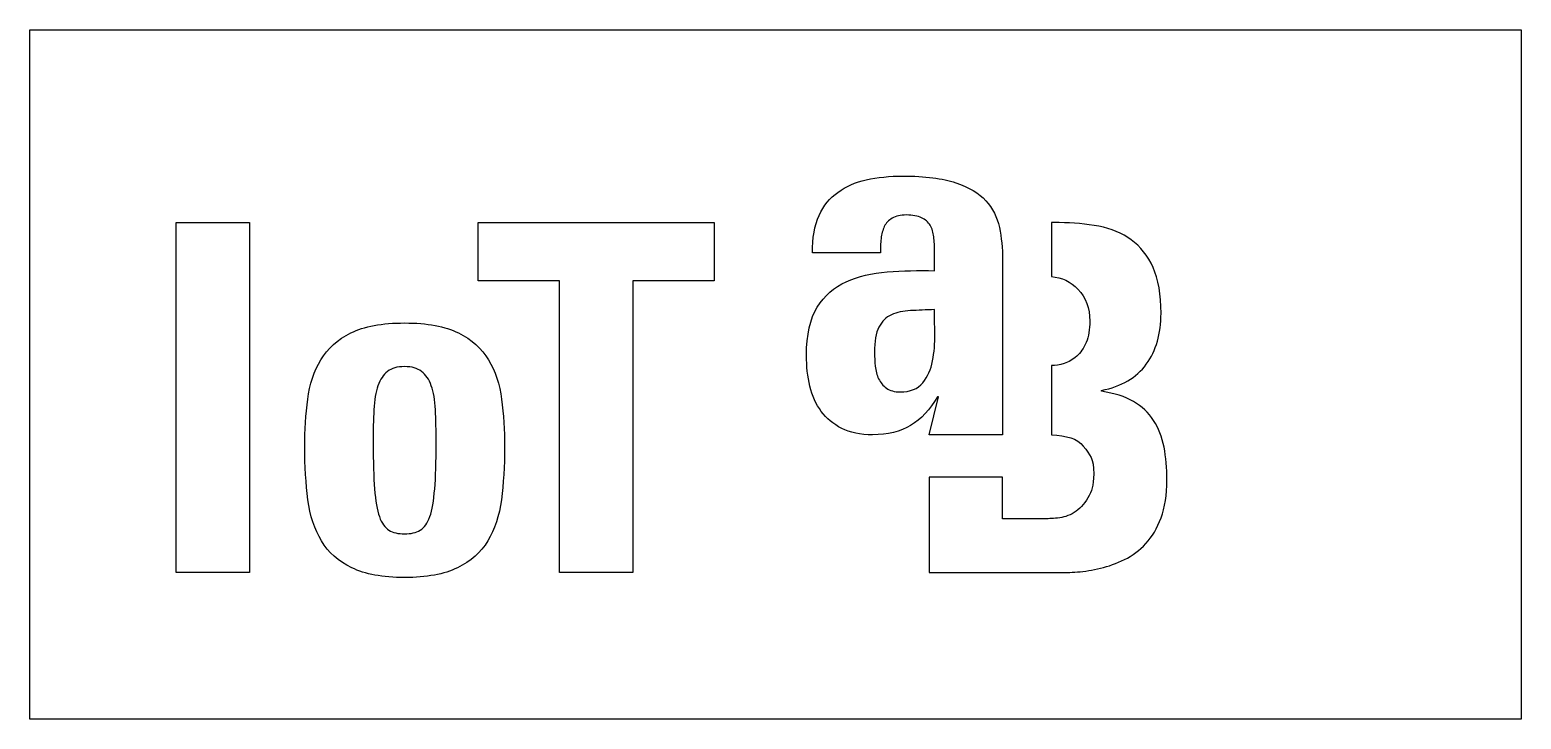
# Model space of a CAD drawing. Extents: x 0 to 36.2, y 0 to 16.8.
import ezdxf

# ---------------------------------------------------------------- set-up
doc = ezdxf.new("R2010")
doc.units = 0
doc.layers.get('0').update_dxf_attribs({"linetype": 'CONTINUOUS'})

msp = doc.modelspace()

# ---------------------------------------------------------------- linework, layer by layer
at = {"color": 7}
for p, q in [((0, 16.752094), (36.239979, 16.752094)), ((0, 0), (0, 16.752094)), ((36.239979, 16.752094), (36.239979, 0)), ((3.557587, 3.560763), (3.557587, 12.066852)), ((3.557587, 12.066852), (5.336381, 12.066852)), ((5.336381, 12.066852), (5.336381, 3.560763)), ((10.892631, 10.652654), (10.892631, 12.066852)), ((10.892631, 12.066852), (16.630385, 12.066852)), ((16.630385, 12.066852), (16.630385, 10.652654)), ((16.630385, 12.066852), (16.630385, 12.066852)), ((25.015825, 12.066852), (24.823208, 12.066852)), ((24.823208, 12.066852), (24.823208, 10.755048)), ((20.668721, 11.329458), (19.016663, 11.329458)), ((21.985023, 10.898981), (21.985023, 11.366235)), ((23.637346, 11.174677), (23.637346, 6.911446)), ((12.871979, 10.652654), (10.892631, 10.652654)), ((12.871979, 3.560763), (12.871979, 10.652654)), ((16.630385, 10.652654), (14.651037, 10.652654)), ((14.651037, 10.652654), (14.651037, 3.560763)), ((21.985023, 9.952831), (21.985023, 9.952831)), ((24.827971, 8.591021), (24.823208, 8.591021)), ((24.823208, 8.591021), (24.823208, 6.911181)), ((26.041085, 7.967133), (26.041085, 7.990152)), ((21.858023, 6.91171), (22.08186, 7.83299)), ((22.08186, 7.83299), (22.057254, 7.83299)), ((21.858023, 6.911446), (21.858023, 6.91171)), ((23.637346, 6.911446), (21.858023, 6.911446)), ((27.560852, 6.612202), (27.560852, 6.612202)), ((23.637346, 5.881952), (21.857758, 5.881952)), ((21.857758, 5.881952), (21.857758, 3.560498)), ((23.637346, 4.868598), (23.637346, 5.881952)), ((24.627152, 4.868598), (23.637346, 4.868598)), ((9.108281, 4.503737), (9.108281, 4.503737)), ((5.336381, 3.560763), (3.557587, 3.560763)), ((3.557587, 3.560763), (3.557587, 3.560763)), ((9.108281, 3.443023), (9.108281, 3.443023)), ((14.651037, 3.560763), (12.871979, 3.560763)), ((21.857758, 3.560498), (25.004448, 3.560498)), ((36.239979, 0), (0, 0))]:
    msp.add_line(p, q, dxfattribs=at)
for points in [[(19.638698, 12.802923), (19.830256, 12.946063), (20.058856, 13.048721), (20.327144, 13.107723)], [(20.327144, 13.107723), (20.594373, 13.168312), (20.8915, 13.197681), (21.219054, 13.197681)], [(21.219054, 13.197681), (21.754306, 13.197681), (22.181608, 13.144235), (22.500696, 13.035756)], [(19.177265, 12.23989), (19.285215, 12.479337), (19.439202, 12.666662), (19.638698, 12.802923)], [(22.500696, 13.035756), (22.81899, 12.9286), (23.062406, 12.782285), (23.230417, 12.599194)], [(23.230417, 12.599194), (23.398427, 12.415044), (23.507965, 12.199408), (23.559558, 11.952023)], [(19.016663, 11.329458), (19.016663, 11.6967), (19.068785, 12.000971), (19.177265, 12.23989)], [(20.7645, 11.970808), (20.72349, 11.886935), (20.698354, 11.78851), (20.686713, 11.677385)], [(20.955529, 12.174537), (20.868217, 12.121885), (20.803658, 12.054946), (20.7645, 11.970808)], [(21.302663, 12.252325), (21.159523, 12.252325), (21.043635, 12.226396), (20.955529, 12.174537)], [(21.668317, 12.186179), (21.576242, 12.2301), (21.455327, 12.252325), (21.302663, 12.252325)], [(21.877867, 12.001235), (21.830242, 12.080081), (21.760392, 12.142523), (21.668317, 12.186179)], [(21.967296, 11.719454), (21.955654, 11.82661), (21.926021, 11.921596), (21.877867, 12.001235)], [(25.976527, 11.978746), (25.673315, 12.037219), (25.353433, 12.066852), (25.015825, 12.066852)], [(26.764721, 11.649075), (26.540883, 11.809942), (26.277358, 11.919215), (25.976527, 11.978746)], [(20.686713, 11.677385), (20.674277, 11.565731), (20.668721, 11.449579), (20.668721, 11.329458)], [(21.985023, 11.366235), (21.985023, 11.4935), (21.979467, 11.611504), (21.967296, 11.719454)], [(23.559558, 11.952023), (23.61221, 11.704373), (23.637346, 11.445346), (23.637346, 11.174677)], [(27.296004, 10.976769), (27.165035, 11.263577), (26.989352, 11.487944), (26.764721, 11.649075)], [(20.835673, 10.868819), (21.210852, 10.896865), (21.594233, 10.906654), (21.985023, 10.898981)], [(27.488885, 9.863402), (27.488885, 10.319015), (27.425121, 10.690225), (27.296004, 10.976769)], [(19.136254, 10.013421), (19.310879, 10.292027), (19.5453, 10.497608), (19.836342, 10.6299)], [(19.836342, 10.6299), (20.127913, 10.761662), (20.460758, 10.841567), (20.835673, 10.868819)], [(24.823208, 10.755048), (25.080648, 10.735998), (25.296283, 10.635456), (25.469585, 10.451835)], [(25.469585, 10.451835), (25.661673, 10.247842), (25.757452, 9.988815), (25.757452, 9.67449)], [(18.872729, 8.8392), (18.872729, 9.342702), (18.960571, 9.733756), (19.136254, 10.013421)], [(20.938596, 9.827154), (20.806304, 9.767358), (20.704704, 9.667346), (20.632208, 9.52791)], [(21.404527, 9.929283), (21.224875, 9.920817), (21.068771, 9.887479), (20.938596, 9.827154)], [(21.985023, 9.952831), (21.778383, 9.945158), (21.584444, 9.937221), (21.404527, 9.929283)], [(21.991902, 9.360429), (21.98661, 9.587442), (21.985023, 9.78535), (21.985023, 9.952831)], [(27.13064, 8.62674), (27.370617, 8.95694), (27.488885, 9.36916), (27.488885, 9.863402)], [(7.800975, 9.386623), (8.122708, 9.54749), (8.558742, 9.628188), (9.108546, 9.628188)], [(9.108546, 9.628188), (9.658615, 9.628188), (10.093854, 9.54749), (10.416381, 9.386623)], [(20.632208, 9.52791), (20.560506, 9.388475), (20.525581, 9.182894), (20.525581, 8.910902)], [(25.757452, 9.67449), (25.757452, 9.470231), (25.729142, 9.297458), (25.66961, 9.1567)], [(7.070196, 8.732838), (7.235031, 9.00774), (7.478977, 9.225492), (7.800975, 9.386623)], [(10.416381, 9.386623), (10.738379, 9.225756), (10.981796, 9.00774), (11.146631, 8.732838)], [(21.938192, 8.707173), (21.976821, 8.915135), (21.995871, 9.133417), (21.991902, 9.360429)], [(25.66961, 9.1567), (25.60955, 9.014883), (25.53335, 8.903494), (25.439423, 8.820944)], [(6.751902, 7.772929), (6.799262, 8.138319), (6.90536, 8.458729), (7.070196, 8.732838)], [(11.146631, 8.732838), (11.311996, 8.458729), (11.418094, 8.138319), (11.464396, 7.772929)], [(18.956338, 8.090694), (18.899981, 8.326437), (18.872729, 8.576469), (18.872729, 8.8392)], [(20.525581, 8.910902), (20.525581, 8.798983), (20.531137, 8.687858), (20.542515, 8.576204)], [(21.698744, 8.17536), (21.817542, 8.322469), (21.89771, 8.500004), (21.938192, 8.707173)], [(25.439423, 8.820944), (25.34576, 8.738394), (25.243896, 8.678863), (25.133829, 8.643673)], [(8.689975, 8.450792), (8.591285, 8.37221), (8.51535, 8.255794), (8.460052, 8.1026)], [(9.108017, 8.567208), (8.927306, 8.567208), (8.787871, 8.52805), (8.689975, 8.450792)], [(9.520238, 8.450792), (9.418108, 8.52805), (9.28079, 8.567208), (9.108017, 8.567208)], [(9.75651, 8.1026), (9.701212, 8.255794), (9.622631, 8.372475), (9.520238, 8.450792)], [(20.542515, 8.576204), (20.554685, 8.464021), (20.582731, 8.362421), (20.626387, 8.270875)], [(25.133829, 8.643673), (25.023763, 8.607954), (24.921898, 8.591021), (24.827971, 8.591021)], [(26.041085, 7.990152), (26.527654, 8.085138), (26.891456, 8.297069), (27.13064, 8.62674)], [(8.460052, 8.1026), (8.405548, 7.949142), (8.371946, 7.755731), (8.359775, 7.519458)], [(9.856787, 7.519458), (9.844352, 7.755731), (9.811015, 7.949142), (9.75651, 8.1026)], [(19.23124, 7.480565), (19.10424, 7.652015), (19.011635, 7.855744), (18.956338, 8.090694)], [(20.626387, 8.270875), (20.670308, 8.179594), (20.733544, 8.103129), (20.817681, 8.043069)], [(20.817681, 8.043069), (20.901819, 7.983273), (21.011356, 7.95311), (21.146823, 7.95311)], [(21.146823, 7.95311), (21.395002, 7.95311), (21.578887, 8.026929), (21.698744, 8.17536)], [(6.681523, 6.612467), (6.681523, 7.020454), (6.704806, 7.40754), (6.751902, 7.772929)], [(11.464396, 7.772929), (11.512021, 7.40754), (11.535569, 7.020454), (11.535569, 6.612467)], [(22.057254, 7.83299), (21.874163, 7.522369), (21.65641, 7.290065), (21.404527, 7.139252)], [(26.818431, 7.719748), (26.614173, 7.837487), (26.354088, 7.920302), (26.041085, 7.967133)], [(27.307646, 7.259638), (27.185938, 7.44855), (27.022954, 7.602273), (26.818431, 7.719748)], [(8.359775, 7.519458), (8.348398, 7.283715), (8.342842, 7.012517), (8.342842, 6.706923)], [(9.873721, 6.706923), (9.873721, 7.012517), (9.8679, 7.283979), (9.856787, 7.519458)], [(19.727863, 7.06755), (19.525192, 7.171002), (19.359827, 7.30885), (19.23124, 7.480565)], [(27.560852, 6.612202), (27.513492, 6.855354), (27.428825, 7.071519), (27.307646, 7.259638)], [(20.476369, 6.910917), (20.181623, 6.910917), (19.932385, 6.962775), (19.727863, 7.06755)], [(21.404527, 7.139252), (21.153173, 6.987646), (20.84414, 6.910917), (20.476369, 6.910917)], [(24.823208, 6.911181), (25.190715, 6.88975), (25.449477, 6.82625), (25.598702, 6.634956)], [(6.757723, 5.333735), (6.706658, 5.723202), (6.681523, 6.148652), (6.681523, 6.612467)], [(8.342842, 6.706923), (8.342842, 6.251575), (8.353954, 5.8801), (8.377502, 5.593556)], [(9.838796, 5.593556), (9.862079, 5.8801), (9.873721, 6.251575), (9.873721, 6.706923)], [(11.535569, 6.612467), (11.535569, 6.148652), (11.50964, 5.723202), (11.458575, 5.333735)], [(25.598702, 6.634956), (25.768035, 6.41985), (25.851644, 6.339152), (25.851644, 5.961327)], [(27.631496, 5.810779), (27.63176, 6.101556), (27.608477, 6.36905), (27.560852, 6.612202)], [(25.851644, 5.961327), (25.851644, 5.663406), (25.805077, 5.541169), (25.71115, 5.380038)], [(27.48915, 4.892675), (27.583606, 5.1435), (27.631496, 5.449358), (27.631496, 5.810779)], [(8.377502, 5.593556), (8.400785, 5.307277), (8.440208, 5.082646), (8.495506, 4.921779)], [(9.720792, 4.921779), (9.77556, 5.082646), (9.815248, 5.307277), (9.838796, 5.593556)], [(7.087923, 4.332817), (6.91859, 4.612217), (6.809317, 4.945856), (6.757723, 5.333735)], [(11.458575, 5.333735), (11.40751, 4.945856), (11.297708, 4.611952), (11.128904, 4.332817)], [(25.71115, 5.380038), (25.6159, 5.219171), (25.504775, 5.100637), (25.374865, 5.021792)], [(8.495506, 4.921779), (8.55001, 4.760912), (8.62674, 4.65164), (8.725165, 4.591844)], [(9.484783, 4.591844), (9.587442, 4.65164), (9.665494, 4.760912), (9.720792, 4.921779)], [(24.974815, 4.885531), (24.837231, 4.87389), (24.72055, 4.868598), (24.627152, 4.868598)], [(25.374865, 5.021792), (25.245748, 4.942946), (25.111869, 4.897967), (24.974815, 4.885531)], [(27.119527, 4.2672), (27.271662, 4.432035), (27.395752, 4.640262), (27.48915, 4.892675)], [(8.725165, 4.591844), (8.823325, 4.533106), (8.951119, 4.503737), (9.108281, 4.503737)], [(9.108281, 4.503737), (9.257506, 4.503737), (9.383183, 4.533106), (9.484783, 4.591844)], [(7.823994, 3.679296), (7.501467, 3.836458), (7.256462, 4.053946), (7.087923, 4.332817)], [(11.128904, 4.332817), (10.959571, 4.053946), (10.714302, 3.836458), (10.392569, 3.679296)], [(26.599621, 3.879321), (26.79356, 3.972983), (26.966069, 4.102365), (27.119527, 4.2672)], [(9.108281, 3.443023), (8.574087, 3.443023), (8.145992, 3.522133), (7.823994, 3.679296)], [(10.392569, 3.679296), (10.070835, 3.522133), (9.641946, 3.443023), (9.108281, 3.443023)], [(25.45715, 3.577431), (25.634421, 3.59066), (25.821481, 3.619235), (26.016744, 3.667125)], [(26.016744, 3.667125), (26.213065, 3.714485), (26.408062, 3.784071), (26.599621, 3.879321)], [(25.004448, 3.560498), (25.129596, 3.560498), (25.280937, 3.566583), (25.45715, 3.577431)]]:
    msp.add_open_spline(points, degree=3, dxfattribs=at)

doc.saveas('drawing.dxf')
